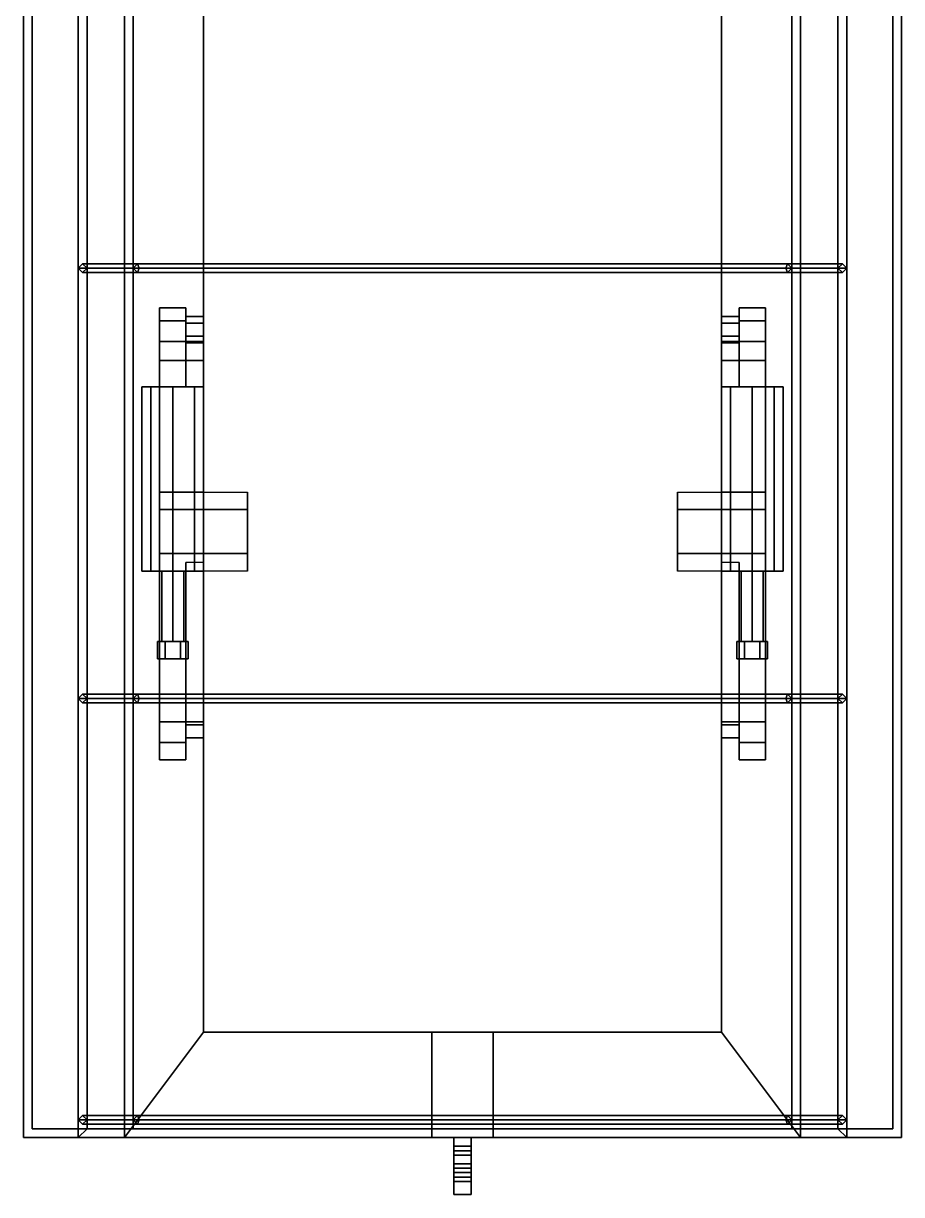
# Model space of a CAD drawing. Extents: x -1 to 1, y -3.12 to 3.13.
# Drawn here: x -1 to 1, y -3.12 to -0.453 of the extents above; entities that cross this region are included whole.
import ezdxf

# ---------------------------------------------------------------- set-up
doc = ezdxf.new("R2010")
doc.units = 0
doc.layers.get('0').update_dxf_attribs({"linetype": 'CONTINUOUS'})
doc.layers.add('SUSPENSION', color=5, linetype='CONTINUOUS')

msp = doc.modelspace()

# ---------------------------------------------------------------- linework, layer by layer
for points in [[(-0.59, 1.44, 0.45), (-0.59, -2.75, 0.45), (-0.59, -2.75, 0.79), (-0.59, 1.31, 0.79)], [(0.59, 1.44, 0.45), (0.59, -2.75, 0.45), (-0.59, -2.75, 0.45), (-0.59, 1.44, 0.45)], [(0.59, -2.75, 0.79), (0.59, -2.75, 0.45), (0.59, 1.44, 0.45), (0.59, 1.31, 0.79)], [(-1, 0.64, 1.36), (-1, -2.99, 1.36), (-0.8751, -2.99, 1.69), (-0.8751, 0.64, 1.69)], [(-0.98, 0.64, 1.36), (-0.8551, 0.64, 1.69), (-0.8551, -2.97, 1.69), (-0.98, -2.97, 1.36)], [(-0.75, 0.64, 0.86), (-0.98, 0.64, 1.36), (-0.98, -2.97, 1.36), (-0.75, -2.97, 0.86)], [(-0.8751, 0.64, 1.69), (-0.8751, -2.99, 1.69), (-0.8551, -2.97, 1.69), (-0.8551, 0.64, 1.69)], [(-0.75, 0.64, 0.86), (-0.75, -2.97, 0.86), (0.75, -2.97, 0.86), (0.75, 0.64, 0.86)], [(0.98, 0.64, 1.36), (0.75, 0.64, 0.86), (0.75, -2.97, 0.86), (0.98, -2.97, 1.36)], [(0.8551, -2.97, 1.69), (0.8751, -2.99, 1.69), (0.8751, 0.64, 1.69), (0.8551, 0.64, 1.69)], [(0.8551, 0.64, 1.69), (0.98, 0.64, 1.36), (0.98, -2.97, 1.36), (0.8551, -2.97, 1.69)], [(0.8751, -2.99, 1.69), (1, -2.99, 1.36), (1, 0.64, 1.36), (0.8751, 0.64, 1.69)], [(-0.77, 0.01, 0.79), (-0.77, -2.99, 0.79), (-1, -2.99, 1.36), (-1, 0.01, 1.36)], [(-0.59, 0.01, 0.79), (-0.59, -2.75, 0.79), (-0.77, -2.99, 0.79), (-0.77, 0.01, 0.79)], [(0.77, -2.99, 0.79), (0.59, -2.75, 0.79), (0.59, 0.01, 0.79), (0.77, 0.01, 0.79)], [(1, -2.99, 1.36), (0.77, -2.99, 0.79), (0.77, 0.01, 0.79), (1, 0.01, 1.36)], [(-0.75, -1.01, 2.08), (-0.74, -1, 2.07), (-0.8651, -1, 1.69), (-0.8751, -1.01, 1.69)], [(-0.74, -1.02, 2.07), (-0.75, -1.01, 2.08), (-0.8751, -1.01, 1.69), (-0.8651, -1.02, 1.69)], [(-0.74, -1, 2.07), (-0.7364, -1.01, 2.06), (-0.8551, -1.01, 1.69), (-0.8651, -1, 1.69)], [(-0.7364, -1.01, 2.06), (-0.74, -1.02, 2.07), (-0.8651, -1.02, 1.69), (-0.8551, -1.01, 1.69)], [(0.75, -1.01, 2.08), (0.74, -1, 2.07), (-0.74, -1, 2.07), (-0.75, -1.01, 2.08)], [(0.74, -1.02, 2.07), (0.75, -1.01, 2.08), (-0.75, -1.01, 2.08), (-0.74, -1.02, 2.07)], [(0.74, -1, 2.07), (0.7364, -1.01, 2.06), (-0.7364, -1.01, 2.06), (-0.74, -1, 2.07)], [(0.7364, -1.01, 2.06), (0.74, -1.02, 2.07), (-0.74, -1.02, 2.07), (-0.7364, -1.01, 2.06)], [(0.7364, -1.01, 2.06), (0.74, -1, 2.07), (0.8651, -1, 1.69), (0.8551, -1.01, 1.69)], [(0.74, -1.02, 2.07), (0.7364, -1.01, 2.06), (0.8551, -1.01, 1.69), (0.8651, -1.02, 1.69)], [(0.74, -1, 2.07), (0.75, -1.01, 2.08), (0.8751, -1.01, 1.69), (0.8651, -1, 1.69)], [(0.75, -1.01, 2.08), (0.74, -1.02, 2.07), (0.8651, -1.02, 1.69), (0.8751, -1.01, 1.69)], [(-0.75, -1.99, 2.08), (-0.74, -1.98, 2.07), (-0.8651, -1.98, 1.69), (-0.8751, -1.99, 1.69)], [(-0.74, -2, 2.07), (-0.75, -1.99, 2.08), (-0.8751, -1.99, 1.69), (-0.8651, -2, 1.69)], [(-0.74, -1.98, 2.07), (-0.7364, -1.99, 2.06), (-0.8551, -1.99, 1.69), (-0.8651, -1.98, 1.69)], [(-0.7364, -1.99, 2.06), (-0.74, -2, 2.07), (-0.8651, -2, 1.69), (-0.8551, -1.99, 1.69)], [(0.75, -1.99, 2.08), (0.74, -1.98, 2.07), (-0.74, -1.98, 2.07), (-0.75, -1.99, 2.08)], [(0.74, -2, 2.07), (0.75, -1.99, 2.08), (-0.75, -1.99, 2.08), (-0.74, -2, 2.07)], [(0.74, -1.98, 2.07), (0.7364, -1.99, 2.06), (-0.7364, -1.99, 2.06), (-0.74, -1.98, 2.07)], [(0.7364, -1.99, 2.06), (0.74, -2, 2.07), (-0.74, -2, 2.07), (-0.7364, -1.99, 2.06)], [(0.7364, -1.99, 2.06), (0.74, -1.98, 2.07), (0.8651, -1.98, 1.69), (0.8551, -1.99, 1.69)], [(0.74, -2, 2.07), (0.7364, -1.99, 2.06), (0.8551, -1.99, 1.69), (0.8651, -2, 1.69)], [(0.74, -1.98, 2.07), (0.75, -1.99, 2.08), (0.8751, -1.99, 1.69), (0.8651, -1.98, 1.69)], [(0.75, -1.99, 2.08), (0.74, -2, 2.07), (0.8651, -2, 1.69), (0.8751, -1.99, 1.69)], [(-0.77, -2.99, 0.79), (-0.59, -2.75, 0.79), (0.59, -2.75, 0.79), (0.77, -2.99, 0.79)], [(-0.59, -2.75, 0.79), (-0.59, -2.75, 0.45), (0.59, -2.75, 0.45), (0.59, -2.75, 0.79)], [(-0.07, -2.75, 0.55), (-0.07, -2.99, 0.55), (-0.07, -2.99, 0.68), (-0.07, -2.75, 0.68)], [(0.07, -2.75, 0.55), (0.07, -2.99, 0.55), (-0.07, -2.99, 0.55), (-0.07, -2.75, 0.55)], [(-0.07, -2.75, 0.68), (-0.07, -2.99, 0.68), (0.07, -2.99, 0.68), (0.07, -2.75, 0.68)], [(0.07, -2.99, 0.68), (0.07, -2.99, 0.55), (0.07, -2.75, 0.55), (0.07, -2.75, 0.68)], [(-0.75, -2.95, 2.08), (-0.74, -2.94, 2.07), (-0.8651, -2.94, 1.69), (-0.8751, -2.95, 1.69)], [(-0.74, -2.96, 2.07), (-0.75, -2.95, 2.08), (-0.8751, -2.95, 1.69), (-0.8651, -2.96, 1.69)], [(-0.74, -2.94, 2.07), (-0.7364, -2.95, 2.06), (-0.8551, -2.95, 1.69), (-0.8651, -2.94, 1.69)], [(-0.7364, -2.95, 2.06), (-0.74, -2.96, 2.07), (-0.8651, -2.96, 1.69), (-0.8551, -2.95, 1.69)], [(0.75, -2.95, 2.08), (0.74, -2.94, 2.07), (-0.74, -2.94, 2.07), (-0.75, -2.95, 2.08)], [(0.74, -2.96, 2.07), (0.75, -2.95, 2.08), (-0.75, -2.95, 2.08), (-0.74, -2.96, 2.07)], [(0.74, -2.94, 2.07), (0.7364, -2.95, 2.06), (-0.7364, -2.95, 2.06), (-0.74, -2.94, 2.07)], [(0.7364, -2.95, 2.06), (0.74, -2.96, 2.07), (-0.74, -2.96, 2.07), (-0.7364, -2.95, 2.06)], [(0.7364, -2.95, 2.06), (0.74, -2.94, 2.07), (0.8651, -2.94, 1.69), (0.8551, -2.95, 1.69)], [(0.74, -2.96, 2.07), (0.7364, -2.95, 2.06), (0.8551, -2.95, 1.69), (0.8651, -2.96, 1.69)], [(0.74, -2.94, 2.07), (0.75, -2.95, 2.08), (0.8751, -2.95, 1.69), (0.8651, -2.94, 1.69)], [(0.75, -2.95, 2.08), (0.74, -2.96, 2.07), (0.8651, -2.96, 1.69), (0.8751, -2.95, 1.69)], [(-0.98, -2.97, 1.36), (-0.8551, -2.97, 1.69), (0.8551, -2.97, 1.69), (0.98, -2.97, 1.36)], [(-0.75, -2.97, 0.86), (-0.98, -2.97, 1.36), (0.98, -2.97, 1.36), (0.75, -2.97, 0.86)], [(-0.8551, -2.97, 1.69), (-0.8751, -2.99, 1.69), (0.8751, -2.99, 1.69), (0.8551, -2.97, 1.69)], [(-0.8751, -2.99, 1.69), (-1, -2.99, 1.36), (1, -2.99, 1.36), (0.8751, -2.99, 1.69)], [(-1, -2.99, 1.36), (-0.77, -2.99, 0.79), (0.77, -2.99, 0.79), (1, -2.99, 1.36)], [(-0.07, -2.99, 0.68), (-0.07, -2.99, 0.55), (0.07, -2.99, 0.55), (0.07, -2.99, 0.68)], [(-0.02, -2.99, 0.6), (-0.02, -3.01, 0.6), (-0.02, -3.01, 0.65), (-0.02, -2.99, 0.65)], [(0.02, -2.99, 0.6), (0.02, -3.01, 0.6), (-0.02, -3.01, 0.6), (-0.02, -2.99, 0.6)], [(-0.02, -2.99, 0.65), (-0.02, -3.01, 0.65), (0.02, -3.01, 0.65), (0.02, -2.99, 0.65)], [(-0.02, -3.01, 0.6), (-0.02, -3.03, 0.58), (-0.02, -3.05, 0.62), (-0.02, -3.01, 0.65)], [(0.02, -3.01, 0.6), (0.02, -3.03, 0.58), (-0.02, -3.03, 0.58), (-0.02, -3.01, 0.6)], [(-0.02, -3.01, 0.65), (-0.02, -3.05, 0.62), (0.02, -3.05, 0.62), (0.02, -3.01, 0.65)], [(0.02, -3.01, 0.65), (0.02, -3.01, 0.6), (0.02, -2.99, 0.6), (0.02, -2.99, 0.65)], [(0.02, -3.05, 0.62), (0.02, -3.03, 0.58), (0.02, -3.01, 0.6), (0.02, -3.01, 0.65)], [(-0.02, -3.08, 0.71), (-0.02, -3.02, 0.71), (-0.02, -3.02, 0.7), (-0.02, -3.06, 0.69)], [(-0.02, -3.02, 0.7), (-0.02, -3.02, 0.71), (0.02, -3.02, 0.71), (0.02, -3.02, 0.7)], [(0.02, -3.08, 0.71), (0.02, -3.02, 0.71), (-0.02, -3.02, 0.71), (-0.02, -3.08, 0.71)], [(-0.02, -3.06, 0.69), (-0.02, -3.02, 0.7), (0.02, -3.02, 0.7), (0.02, -3.06, 0.69)], [(0.02, -3.03, 0.58), (0.02, -3.08, 0.58), (-0.02, -3.08, 0.58), (-0.02, -3.03, 0.58)], [(-0.02, -3.03, 0.58), (-0.02, -3.08, 0.58), (-0.02, -3.07, 0.62), (-0.02, -3.05, 0.62)], [(0.02, -3.02, 0.7), (0.02, -3.02, 0.71), (0.02, -3.08, 0.71), (0.02, -3.06, 0.69)], [(0.02, -3.07, 0.62), (0.02, -3.08, 0.58), (0.02, -3.03, 0.58), (0.02, -3.05, 0.62)], [(-0.02, -3.05, 0.62), (-0.02, -3.07, 0.62), (0.02, -3.07, 0.62), (0.02, -3.05, 0.62)], [(-0.02, -3.09, 0.66), (-0.02, -3.06, 0.69), (0.02, -3.06, 0.69), (0.02, -3.09, 0.66)], [(-0.02, -3.12, 0.67), (-0.02, -3.08, 0.71), (-0.02, -3.06, 0.69), (-0.02, -3.09, 0.66)], [(0.02, -3.06, 0.69), (0.02, -3.08, 0.71), (0.02, -3.12, 0.67), (0.02, -3.09, 0.66)], [(-0.02, -3.08, 0.58), (-0.02, -3.12, 0.63), (-0.02, -3.09, 0.64), (-0.02, -3.07, 0.62)], [(-0.02, -3.07, 0.62), (-0.02, -3.09, 0.64), (0.02, -3.09, 0.64), (0.02, -3.07, 0.62)], [(0.02, -3.08, 0.58), (0.02, -3.12, 0.63), (-0.02, -3.12, 0.63), (-0.02, -3.08, 0.58)], [(0.02, -3.12, 0.67), (0.02, -3.08, 0.71), (-0.02, -3.08, 0.71), (-0.02, -3.12, 0.67)], [(-0.02, -3.12, 0.63), (-0.02, -3.12, 0.67), (-0.02, -3.09, 0.66), (-0.02, -3.09, 0.64)], [(-0.02, -3.09, 0.64), (-0.02, -3.09, 0.66), (0.02, -3.09, 0.66), (0.02, -3.09, 0.64)], [(0.02, -3.09, 0.64), (0.02, -3.12, 0.63), (0.02, -3.08, 0.58), (0.02, -3.07, 0.62)], [(0.02, -3.09, 0.66), (0.02, -3.12, 0.67), (0.02, -3.12, 0.63), (0.02, -3.09, 0.64)], [(0.02, -3.12, 0.63), (0.02, -3.12, 0.67), (-0.02, -3.12, 0.67), (-0.02, -3.12, 0.63)]]:
    msp.add_3dface(points)
at = {"layer": 'SUSPENSION'}
for points in [[(-0.69, -1.13, 0.67), (-0.69, -1.1, 0.7), (-0.63, -1.1, 0.7), (-0.63, -1.13, 0.67)], [(-0.63, -1.1, 0.73), (-0.63, -1.1, 0.7), (-0.69, -1.1, 0.7), (-0.69, -1.1, 0.73)], [(-0.63, -1.13, 0.76), (-0.63, -1.1, 0.73), (-0.69, -1.1, 0.73), (-0.69, -1.13, 0.76)], [(-0.69, -1.1, 0.73), (-0.69, -1.1, 0.7), (-0.69, -1.13, 0.67), (-0.69, -1.13, 0.76)], [(-0.63, -1.13, 0.67), (-0.63, -1.1, 0.7), (-0.63, -1.1, 0.73), (-0.63, -1.13, 0.76)], [(-0.63, -1.135, 0.684), (-0.63, -1.12, 0.71), (-0.59, -1.12, 0.71), (-0.59, -1.135, 0.684)], [(-0.63, -1.12, 0.71), (-0.63, -1.135, 0.736), (-0.59, -1.135, 0.736), (-0.59, -1.12, 0.71)], [(0.63, -1.135, 0.736), (0.63, -1.12, 0.71), (0.59, -1.12, 0.71), (0.59, -1.135, 0.736)], [(0.63, -1.12, 0.71), (0.63, -1.135, 0.684), (0.59, -1.135, 0.684), (0.59, -1.12, 0.71)], [(0.63, -1.1, 0.7), (0.63, -1.1, 0.73), (0.69, -1.1, 0.73), (0.69, -1.1, 0.7)], [(0.69, -1.13, 0.76), (0.69, -1.1, 0.73), (0.63, -1.1, 0.73), (0.63, -1.13, 0.76)], [(0.63, -1.13, 0.76), (0.63, -1.1, 0.73), (0.63, -1.1, 0.7), (0.63, -1.13, 0.67)], [(0.63, -1.13, 0.67), (0.63, -1.1, 0.7), (0.69, -1.1, 0.7), (0.69, -1.13, 0.67)], [(0.69, -1.1, 0.7), (0.69, -1.1, 0.73), (0.69, -1.13, 0.76), (0.69, -1.13, 0.67)], [(-0.69, -1.28, 0.67), (-0.69, -1.13, 0.67), (-0.63, -1.13, 0.67), (-0.63, -1.28, 0.67)], [(-0.69, -1.13, 0.76), (-0.69, -1.13, 0.67), (-0.69, -1.28, 0.67), (-0.69, -1.28, 0.76)], [(-0.63, -1.28, 0.76), (-0.63, -1.13, 0.76), (-0.69, -1.13, 0.76), (-0.69, -1.28, 0.76)], [(-0.63, -1.28, 0.67), (-0.63, -1.13, 0.67), (-0.63, -1.13, 0.76), (-0.63, -1.28, 0.76)], [(-0.63, -1.165, 0.684), (-0.63, -1.135, 0.684), (-0.59, -1.135, 0.684), (-0.59, -1.165, 0.684)], [(-0.63, -1.135, 0.736), (-0.63, -1.165, 0.736), (-0.59, -1.165, 0.736), (-0.59, -1.135, 0.736)], [(0.63, -1.165, 0.736), (0.63, -1.135, 0.736), (0.59, -1.135, 0.736), (0.59, -1.165, 0.736)], [(0.63, -1.135, 0.684), (0.63, -1.165, 0.684), (0.59, -1.165, 0.684), (0.59, -1.135, 0.684)], [(0.69, -1.28, 0.76), (0.69, -1.13, 0.76), (0.63, -1.13, 0.76), (0.63, -1.28, 0.76)], [(0.63, -1.28, 0.67), (0.63, -1.13, 0.67), (0.69, -1.13, 0.67), (0.69, -1.28, 0.67)], [(0.63, -1.28, 0.76), (0.63, -1.13, 0.76), (0.63, -1.13, 0.67), (0.63, -1.28, 0.67)], [(0.69, -1.13, 0.67), (0.69, -1.13, 0.76), (0.69, -1.28, 0.76), (0.69, -1.28, 0.67)], [(-0.63, -1.18, 0.71), (-0.63, -1.165, 0.684), (-0.59, -1.165, 0.684), (-0.59, -1.18, 0.71)], [(-0.63, -1.165, 0.736), (-0.63, -1.18, 0.71), (-0.59, -1.18, 0.71), (-0.59, -1.165, 0.736)], [(0.63, -1.18, 0.71), (0.63, -1.165, 0.736), (0.59, -1.165, 0.736), (0.59, -1.18, 0.71)], [(0.63, -1.165, 0.684), (0.63, -1.18, 0.71), (0.59, -1.18, 0.71), (0.59, -1.165, 0.684)], [(-0.59, -1.22, 0.38), (-0.59, -1.1767, 0.355), (-0.69, -1.1767, 0.355), (-0.69, -1.22, 0.38)], [(-0.59, -1.1767, 0.355), (-0.59, -1.1767, 0.305), (-0.69, -1.1767, 0.305), (-0.69, -1.1767, 0.355)], [(-0.59, -1.1767, 0.305), (-0.59, -1.22, 0.28), (-0.69, -1.22, 0.28), (-0.69, -1.1767, 0.305)], [(-0.59, -1.22, 0.38), (-0.59, -1.22, 0.28), (-0.59, -1.1767, 0.305), (-0.59, -1.1767, 0.355)], [(0.69, -1.22, 0.38), (0.69, -1.1767, 0.355), (0.59, -1.1767, 0.355), (0.59, -1.22, 0.38)], [(0.59, -1.1767, 0.355), (0.59, -1.1767, 0.305), (0.59, -1.22, 0.28), (0.59, -1.22, 0.38)], [(0.69, -1.1767, 0.355), (0.69, -1.1767, 0.305), (0.59, -1.1767, 0.305), (0.59, -1.1767, 0.355)], [(0.69, -1.1767, 0.305), (0.69, -1.22, 0.28), (0.59, -1.22, 0.28), (0.59, -1.1767, 0.305)], [(-0.69, -1.22, 0.28), (-0.69, -1.56, 0.37), (-0.69, -1.52, 0.45), (-0.69, -1.22, 0.38)], [(-0.59, -1.22, 0.28), (-0.59, -1.56, 0.37), (-0.69, -1.56, 0.37), (-0.69, -1.22, 0.28)], [(-0.69, -1.22, 0.38), (-0.69, -1.52, 0.45), (-0.59, -1.52, 0.45), (-0.59, -1.22, 0.38)], [(-0.59, -1.52, 0.45), (-0.59, -1.56, 0.37), (-0.59, -1.22, 0.28), (-0.59, -1.22, 0.38)], [(0.59, -1.22, 0.28), (0.59, -1.56, 0.37), (0.59, -1.52, 0.45), (0.59, -1.22, 0.38)], [(0.69, -1.22, 0.28), (0.69, -1.56, 0.37), (0.59, -1.56, 0.37), (0.59, -1.22, 0.28)], [(0.59, -1.22, 0.38), (0.59, -1.52, 0.45), (0.69, -1.52, 0.45), (0.69, -1.22, 0.38)], [(0.69, -1.52, 0.45), (0.69, -1.56, 0.37), (0.69, -1.22, 0.28), (0.69, -1.22, 0.38)], [(-0.7095, -1.7, 0.6605), (-0.73, -1.7, 0.71), (-0.73, -1.28, 0.71), (-0.7095, -1.28, 0.6605)], [(-0.73, -1.7, 0.71), (-0.7095, -1.7, 0.7595), (-0.7095, -1.28, 0.7595), (-0.73, -1.28, 0.71)], [(-0.73, -1.28, 0.71), (-0.6105, -1.28, 0.6605), (-0.66, -1.28, 0.64), (-0.7095, -1.28, 0.6605)], [(-0.7095, -1.28, 0.7595), (-0.59, -1.28, 0.71), (-0.6105, -1.28, 0.6605), (-0.73, -1.28, 0.71)], [(-0.66, -1.7, 0.64), (-0.7095, -1.7, 0.6605), (-0.7095, -1.28, 0.6605), (-0.66, -1.28, 0.64)], [(-0.7095, -1.7, 0.7595), (-0.66, -1.7, 0.78), (-0.66, -1.28, 0.78), (-0.7095, -1.28, 0.7595)], [(-0.66, -1.28, 0.78), (-0.6105, -1.28, 0.7595), (-0.59, -1.28, 0.71), (-0.7095, -1.28, 0.7595)], [(-0.6105, -1.7, 0.6605), (-0.66, -1.7, 0.64), (-0.66, -1.28, 0.64), (-0.6105, -1.28, 0.6605)], [(-0.66, -1.7, 0.78), (-0.6105, -1.7, 0.7595), (-0.6105, -1.28, 0.7595), (-0.66, -1.28, 0.78)], [(-0.59, -1.7, 0.71), (-0.6105, -1.7, 0.6605), (-0.6105, -1.28, 0.6605), (-0.59, -1.28, 0.71)], [(-0.6105, -1.7, 0.7595), (-0.59, -1.7, 0.71), (-0.59, -1.28, 0.71), (-0.6105, -1.28, 0.7595)], [(0.59, -1.7, 0.71), (0.6105, -1.7, 0.7595), (0.6105, -1.28, 0.7595), (0.59, -1.28, 0.71)], [(0.6105, -1.7, 0.6605), (0.59, -1.7, 0.71), (0.59, -1.28, 0.71), (0.6105, -1.28, 0.6605)], [(0.7095, -1.28, 0.6605), (0.59, -1.28, 0.71), (0.6105, -1.28, 0.7595), (0.73, -1.28, 0.71)], [(0.66, -1.28, 0.64), (0.6105, -1.28, 0.6605), (0.59, -1.28, 0.71), (0.7095, -1.28, 0.6605)], [(0.6105, -1.7, 0.7595), (0.66, -1.7, 0.78), (0.66, -1.28, 0.78), (0.6105, -1.28, 0.7595)], [(0.66, -1.7, 0.64), (0.6105, -1.7, 0.6605), (0.6105, -1.28, 0.6605), (0.66, -1.28, 0.64)], [(0.73, -1.28, 0.71), (0.6105, -1.28, 0.7595), (0.66, -1.28, 0.78), (0.7095, -1.28, 0.7595)], [(0.66, -1.7, 0.78), (0.7095, -1.7, 0.7595), (0.7095, -1.28, 0.7595), (0.66, -1.28, 0.78)], [(0.7095, -1.7, 0.6605), (0.66, -1.7, 0.64), (0.66, -1.28, 0.64), (0.7095, -1.28, 0.6605)], [(0.7095, -1.7, 0.7595), (0.73, -1.7, 0.71), (0.73, -1.28, 0.71), (0.7095, -1.28, 0.7595)], [(0.73, -1.7, 0.71), (0.7095, -1.7, 0.6605), (0.7095, -1.28, 0.6605), (0.73, -1.28, 0.71)], [(-0.69, -1.7, 0.45), (-0.69, -1.66, 0.53), (-0.69, -1.56, 0.53), (-0.69, -1.52, 0.45)], [(-0.69, -1.52, 0.45), (-0.69, -1.56, 0.37), (-0.69, -1.66, 0.37), (-0.69, -1.7, 0.45)], [(-0.69, -1.52, 0.45), (-0.69, -1.56, 0.53), (-0.59, -1.56, 0.53), (-0.59, -1.52, 0.45)], [(-0.49, -1.52, 0.45), (-0.49, -1.56, 0.37), (-0.59, -1.56, 0.37), (-0.59, -1.52, 0.45)], [(-0.49, -1.66, 0.37), (-0.49, -1.56, 0.37), (-0.49, -1.52, 0.45), (-0.49, -1.7, 0.45)], [(0.49, -1.56, 0.37), (0.49, -1.66, 0.37), (0.49, -1.7, 0.45), (0.49, -1.52, 0.45)], [(0.59, -1.52, 0.45), (0.59, -1.56, 0.37), (0.49, -1.56, 0.37), (0.49, -1.52, 0.45)], [(0.59, -1.52, 0.45), (0.59, -1.56, 0.37), (0.69, -1.56, 0.37), (0.69, -1.52, 0.45)], [(0.59, -1.52, 0.45), (0.59, -1.56, 0.53), (0.69, -1.56, 0.53), (0.69, -1.52, 0.45)], [(0.69, -1.7, 0.45), (0.69, -1.66, 0.37), (0.69, -1.56, 0.37), (0.69, -1.52, 0.45)], [(0.69, -1.52, 0.45), (0.69, -1.56, 0.53), (0.69, -1.66, 0.53), (0.69, -1.7, 0.45)], [(-0.69, -1.56, 0.53), (-0.69, -1.66, 0.53), (-0.59, -1.66, 0.53), (-0.59, -1.56, 0.53)], [(-0.69, -1.66, 0.37), (-0.69, -1.56, 0.37), (-0.49, -1.56, 0.37), (-0.49, -1.66, 0.37)], [(0.69, -1.56, 0.37), (0.69, -1.66, 0.37), (0.49, -1.66, 0.37), (0.49, -1.56, 0.37)], [(0.69, -1.66, 0.53), (0.69, -1.56, 0.53), (0.59, -1.56, 0.53), (0.59, -1.66, 0.53)], [(-0.69, -1.7, 0.45), (-0.69, -1.66, 0.37), (-0.69, -2, 0.28), (-0.69, -2, 0.38)], [(-0.59, -1.7, 0.45), (-0.59, -1.66, 0.37), (-0.69, -1.66, 0.37), (-0.69, -1.7, 0.45)], [(-0.69, -2, 0.28), (-0.69, -1.66, 0.37), (-0.59, -1.66, 0.37), (-0.59, -2, 0.28)], [(-0.59, -1.7, 0.45), (-0.59, -1.66, 0.53), (-0.69, -1.66, 0.53), (-0.69, -1.7, 0.45)], [(-0.59, -2.05, 0.66), (-0.59, -1.68, 0.49), (-0.63, -1.68, 0.49), (-0.63, -2.05, 0.66)], [(-0.63, -1.68, 0.49), (-0.63, -1.7, 0.45), (-0.63, -2.08, 0.63), (-0.63, -2.05, 0.66)], [(-0.59, -1.7, 0.45), (-0.59, -1.66, 0.37), (-0.49, -1.66, 0.37), (-0.49, -1.7, 0.45)], [(-0.59, -2, 0.28), (-0.59, -1.66, 0.37), (-0.59, -1.7, 0.45), (-0.59, -2, 0.38)], [(-0.59, -2.08, 0.63), (-0.59, -1.7, 0.45), (-0.59, -1.68, 0.49), (-0.59, -2.05, 0.66)], [(0.49, -1.7, 0.45), (0.49, -1.66, 0.37), (0.59, -1.66, 0.37), (0.59, -1.7, 0.45)], [(0.59, -1.7, 0.45), (0.59, -1.66, 0.37), (0.59, -2, 0.28), (0.59, -2, 0.38)], [(0.59, -2, 0.28), (0.59, -1.66, 0.37), (0.69, -1.66, 0.37), (0.69, -2, 0.28)], [(0.69, -1.7, 0.45), (0.69, -1.66, 0.53), (0.59, -1.66, 0.53), (0.59, -1.7, 0.45)], [(0.59, -1.68, 0.49), (0.59, -1.7, 0.45), (0.59, -2.08, 0.63), (0.59, -2.05, 0.66)], [(0.63, -2.05, 0.66), (0.63, -1.68, 0.49), (0.59, -1.68, 0.49), (0.59, -2.05, 0.66)], [(0.63, -2.08, 0.63), (0.63, -1.7, 0.45), (0.63, -1.68, 0.49), (0.63, -2.05, 0.66)], [(0.69, -2, 0.28), (0.69, -1.66, 0.37), (0.69, -1.7, 0.45), (0.69, -2, 0.38)], [(-0.7095, -1.7, 0.6605), (-0.66, -1.7, 0.64), (-0.6105, -1.7, 0.6605), (-0.73, -1.7, 0.71)], [(-0.73, -1.7, 0.71), (-0.6105, -1.7, 0.6605), (-0.59, -1.7, 0.71), (-0.7095, -1.7, 0.7595)], [(-0.7095, -1.7, 0.7595), (-0.59, -1.7, 0.71), (-0.6105, -1.7, 0.7595), (-0.66, -1.7, 0.78)], [(-0.59, -2, 0.38), (-0.59, -1.7, 0.45), (-0.69, -1.7, 0.45), (-0.69, -2, 0.38)], [(-0.66, -1.86, 0.685), (-0.685, -1.86, 0.71), (-0.685, -1.7, 0.71), (-0.66, -1.7, 0.685)], [(-0.685, -1.86, 0.71), (-0.66, -1.86, 0.735), (-0.66, -1.7, 0.735), (-0.685, -1.7, 0.71)], [(-0.635, -1.86, 0.71), (-0.66, -1.86, 0.685), (-0.66, -1.7, 0.685), (-0.635, -1.7, 0.71)], [(-0.66, -1.86, 0.735), (-0.635, -1.86, 0.71), (-0.635, -1.7, 0.71), (-0.66, -1.7, 0.735)], [(-0.63, -2.08, 0.63), (-0.63, -1.7, 0.45), (-0.59, -1.7, 0.45), (-0.59, -2.08, 0.63)], [(0.59, -2.08, 0.63), (0.59, -1.7, 0.45), (0.63, -1.7, 0.45), (0.63, -2.08, 0.63)], [(0.69, -2, 0.38), (0.69, -1.7, 0.45), (0.59, -1.7, 0.45), (0.59, -2, 0.38)], [(0.73, -1.7, 0.71), (0.6105, -1.7, 0.7595), (0.59, -1.7, 0.71), (0.7095, -1.7, 0.6605)], [(0.7095, -1.7, 0.6605), (0.59, -1.7, 0.71), (0.6105, -1.7, 0.6605), (0.66, -1.7, 0.64)], [(0.7095, -1.7, 0.7595), (0.66, -1.7, 0.78), (0.6105, -1.7, 0.7595), (0.73, -1.7, 0.71)], [(0.635, -1.86, 0.71), (0.66, -1.86, 0.735), (0.66, -1.7, 0.735), (0.635, -1.7, 0.71)], [(0.66, -1.86, 0.685), (0.635, -1.86, 0.71), (0.635, -1.7, 0.71), (0.66, -1.7, 0.685)], [(0.66, -1.86, 0.735), (0.685, -1.86, 0.71), (0.685, -1.7, 0.71), (0.66, -1.7, 0.735)], [(0.685, -1.86, 0.71), (0.66, -1.86, 0.685), (0.66, -1.7, 0.685), (0.685, -1.7, 0.71)], [(-0.6775, -1.86, 0.7403), (-0.6425, -1.86, 0.6797), (-0.6775, -1.86, 0.6797), (-0.695, -1.86, 0.71)], [(-0.6775, -1.9, 0.6797), (-0.695, -1.9, 0.71), (-0.695, -1.86, 0.71), (-0.6775, -1.86, 0.6797)], [(-0.695, -1.9, 0.71), (-0.6775, -1.9, 0.7403), (-0.6775, -1.86, 0.7403), (-0.695, -1.86, 0.71)], [(-0.6425, -1.86, 0.7403), (-0.625, -1.86, 0.71), (-0.6425, -1.86, 0.6797), (-0.6775, -1.86, 0.7403)], [(-0.6425, -1.9, 0.6797), (-0.6775, -1.9, 0.6797), (-0.6775, -1.86, 0.6797), (-0.6425, -1.86, 0.6797)], [(-0.6775, -1.9, 0.7403), (-0.6425, -1.9, 0.7403), (-0.6425, -1.86, 0.7403), (-0.6775, -1.86, 0.7403)], [(-0.625, -1.9, 0.71), (-0.6425, -1.9, 0.6797), (-0.6425, -1.86, 0.6797), (-0.625, -1.86, 0.71)], [(-0.6425, -1.9, 0.7403), (-0.625, -1.9, 0.71), (-0.625, -1.86, 0.71), (-0.6425, -1.86, 0.7403)], [(0.6425, -1.86, 0.6797), (0.625, -1.86, 0.71), (0.6425, -1.86, 0.7403), (0.6775, -1.86, 0.6797)], [(0.625, -1.9, 0.71), (0.6425, -1.9, 0.7403), (0.6425, -1.86, 0.7403), (0.625, -1.86, 0.71)], [(0.6425, -1.9, 0.6797), (0.625, -1.9, 0.71), (0.625, -1.86, 0.71), (0.6425, -1.86, 0.6797)], [(0.6775, -1.86, 0.6797), (0.6425, -1.86, 0.7403), (0.6775, -1.86, 0.7403), (0.695, -1.86, 0.71)], [(0.6425, -1.9, 0.7403), (0.6775, -1.9, 0.7403), (0.6775, -1.86, 0.7403), (0.6425, -1.86, 0.7403)], [(0.6775, -1.9, 0.6797), (0.6425, -1.9, 0.6797), (0.6425, -1.86, 0.6797), (0.6775, -1.86, 0.6797)], [(0.6775, -1.9, 0.7403), (0.695, -1.9, 0.71), (0.695, -1.86, 0.71), (0.6775, -1.86, 0.7403)], [(0.695, -1.9, 0.71), (0.6775, -1.9, 0.6797), (0.6775, -1.86, 0.6797), (0.695, -1.86, 0.71)], [(-0.69, -2.09, 0.67), (-0.69, -1.9, 0.67), (-0.63, -1.9, 0.67), (-0.63, -2.09, 0.67)], [(-0.63, -1.9, 0.76), (-0.63, -1.9, 0.67), (-0.69, -1.9, 0.67), (-0.69, -1.9, 0.76)], [(-0.69, -1.9, 0.76), (-0.69, -1.9, 0.67), (-0.69, -2.09, 0.67), (-0.69, -2.09, 0.76)], [(-0.63, -2.09, 0.76), (-0.63, -1.9, 0.76), (-0.69, -1.9, 0.76), (-0.69, -2.09, 0.76)], [(-0.63, -2.09, 0.67), (-0.63, -1.9, 0.67), (-0.63, -1.9, 0.76), (-0.63, -2.09, 0.76)], [(0.63, -2.09, 0.67), (0.63, -1.9, 0.67), (0.69, -1.9, 0.67), (0.69, -2.09, 0.67)], [(0.69, -1.9, 0.76), (0.69, -1.9, 0.67), (0.63, -1.9, 0.67), (0.63, -1.9, 0.76)], [(0.63, -1.9, 0.76), (0.63, -1.9, 0.67), (0.63, -2.09, 0.67), (0.63, -2.09, 0.76)], [(0.69, -2.09, 0.76), (0.69, -1.9, 0.76), (0.63, -1.9, 0.76), (0.63, -2.09, 0.76)], [(0.69, -2.09, 0.67), (0.69, -1.9, 0.67), (0.69, -1.9, 0.76), (0.69, -2.09, 0.76)], [(-0.69, -2, 0.38), (-0.69, -2.0433, 0.355), (-0.59, -2.0433, 0.355), (-0.59, -2, 0.38)], [(-0.69, -2.0433, 0.305), (-0.69, -2, 0.28), (-0.59, -2, 0.28), (-0.59, -2.0433, 0.305)], [(-0.59, -2.0433, 0.355), (-0.59, -2.0433, 0.305), (-0.59, -2, 0.28), (-0.59, -2, 0.38)], [(0.59, -2, 0.38), (0.59, -2.0433, 0.355), (0.69, -2.0433, 0.355), (0.69, -2, 0.38)], [(0.59, -2, 0.38), (0.59, -2, 0.28), (0.59, -2.0433, 0.305), (0.59, -2.0433, 0.355)], [(0.59, -2.0433, 0.305), (0.59, -2, 0.28), (0.69, -2, 0.28), (0.69, -2.0433, 0.305)], [(-0.69, -2.0433, 0.355), (-0.69, -2.0433, 0.305), (-0.59, -2.0433, 0.305), (-0.59, -2.0433, 0.355)], [(-0.63, -2.05, 0.66), (-0.63, -2.08, 0.63), (-0.63, -2.08, 0.67), (-0.63, -2.05, 0.67)], [(-0.59, -2.05, 0.74), (-0.59, -2.05, 0.66), (-0.63, -2.05, 0.66), (-0.63, -2.05, 0.74)], [(-0.63, -2.05, 0.74), (-0.63, -2.08, 0.74), (-0.59, -2.08, 0.74), (-0.59, -2.05, 0.74)], [(-0.59, -2.08, 0.74), (-0.59, -2.08, 0.63), (-0.59, -2.05, 0.66), (-0.59, -2.05, 0.74)], [(0.59, -2.0433, 0.355), (0.59, -2.0433, 0.305), (0.69, -2.0433, 0.305), (0.69, -2.0433, 0.355)], [(0.59, -2.05, 0.66), (0.59, -2.08, 0.63), (0.59, -2.08, 0.74), (0.59, -2.05, 0.74)], [(0.59, -2.05, 0.74), (0.59, -2.08, 0.74), (0.63, -2.08, 0.74), (0.63, -2.05, 0.74)], [(0.63, -2.05, 0.74), (0.63, -2.05, 0.66), (0.59, -2.05, 0.66), (0.59, -2.05, 0.74)], [(0.63, -2.08, 0.67), (0.63, -2.08, 0.63), (0.63, -2.05, 0.66), (0.63, -2.05, 0.67)], [(-0.63, -2.08, 0.74), (-0.63, -2.08, 0.63), (-0.59, -2.08, 0.63), (-0.59, -2.08, 0.74)], [(0.59, -2.08, 0.74), (0.59, -2.08, 0.63), (0.63, -2.08, 0.63), (0.63, -2.08, 0.74)], [(-0.63, -2.13, 0.74), (-0.63, -2.09, 0.76), (-0.69, -2.09, 0.76), (-0.69, -2.13, 0.74)], [(-0.69, -2.13, 0.7), (-0.69, -2.09, 0.67), (-0.63, -2.09, 0.67), (-0.63, -2.13, 0.7)], [(-0.69, -2.09, 0.76), (-0.69, -2.09, 0.67), (-0.69, -2.13, 0.7), (-0.69, -2.13, 0.74)], [(-0.63, -2.13, 0.7), (-0.63, -2.09, 0.67), (-0.63, -2.09, 0.76), (-0.63, -2.13, 0.74)], [(0.69, -2.13, 0.74), (0.69, -2.09, 0.76), (0.63, -2.09, 0.76), (0.63, -2.13, 0.74)], [(0.63, -2.13, 0.7), (0.63, -2.09, 0.67), (0.69, -2.09, 0.67), (0.69, -2.13, 0.7)], [(0.63, -2.09, 0.76), (0.63, -2.09, 0.67), (0.63, -2.13, 0.7), (0.63, -2.13, 0.74)], [(0.69, -2.13, 0.7), (0.69, -2.09, 0.67), (0.69, -2.09, 0.76), (0.69, -2.13, 0.74)], [(-0.69, -2.13, 0.74), (-0.69, -2.13, 0.7), (-0.63, -2.13, 0.7), (-0.63, -2.13, 0.74)], [(0.63, -2.13, 0.74), (0.63, -2.13, 0.7), (0.69, -2.13, 0.7), (0.69, -2.13, 0.74)]]:
    msp.add_3dface(points, dxfattribs=at)

doc.saveas('drawing.dxf')
